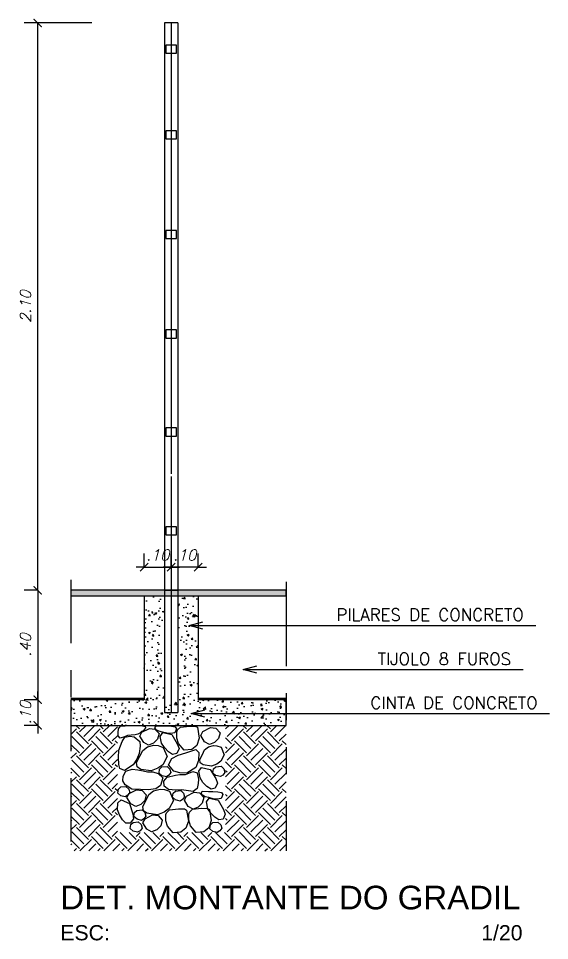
# Model space of a CAD drawing. Header units: millimetres. Extents: x 490 to 675, y -160 to -87.
# Drawn here: x 673.503 to 675.469, y -110.219 to -106.806 of the extents above; entities that cross this region are included whole.
import ezdxf

# ---------------------------------------------------------------- set-up
doc = ezdxf.new("R2010")
doc.units = ezdxf.units.MM
doc.header["$LTSCALE"] = 2.5
doc.linetypes.add('PHANTOM2', pattern=[1.25, 0.625, -0.125, 0.125, -0.125, 0.125, -0.125])
for name, color, linetype in [('ALAMBRADO', 2, 'Continuous'), ('ALV-COR', 7, 'Continuous'), ('ARQ_CORTE1', 3, 'Continuous'), ('CHA', 7, 'Continuous'), ('COTA', 9, 'Continuous'), ('HAC-CON', 9, 'Continuous'), ('HACHURA', 254, 'Continuous'), ('Hatch', 9, 'Continuous'), ('INDICAÇÃO', 1, 'Continuous'), ('TITULO', 2, 'Continuous'), ('TXAMB', 2, 'Continuous'), ('VIS', 5, 'Continuous'), ('VISTA1', 1, 'Continuous')]:
    doc.layers.add(name, color=color, linetype=linetype)
doc.styles.add('AMB25', font='ROMANS.SHX', dxfattribs={"height": 0.12})
doc.styles.add('COTA50', font='ROMANS.shx')
doc.styles.add('ROMANS', font='romans', dxfattribs={"oblique": 15})
doc.styles.add('TIT20', font='verdanab.ttf')
doc.dimstyles.new('Cota20', dxfattribs={"dimscale": 0, "dimtxt": 0.04, "dimasz": 0.03, "dimexe": 0.05, "dimexo": 0.2, "dimgap": 0.025, "dimtad": 1, "dimlfac": -1, "dimzin": 4, "dimdsep": 46, "dimtxsty": 'ROMANS', "dimblk": 'ARCHTICK', "dimcen": 0.075, "dimclrd": 256, "dimclre": 8, "dimclrt": 2, "dimadec": 0, "dimazin": 0, "dimtfac": 1.2, "dimtix": 1, "dimtmove": 2, "dimatfit": 3, "dimldrblk": 'DOT', "dimfxl": 0.2, "dimfxlon": 1, "dimtvp": 2, "dimtolj": 1, "dimtzin": 4, "dimarcsym": 0})
doc.dimstyles.new('COTA50$7', dxfattribs={"dimtxt": 0.09, "dimasz": 0.1, "dimexe": 0.05, "dimexo": 0.95, "dimgap": 0.1, "dimtad": 1, "dimzin": 4, "dimdsep": 46, "dimtxsty": 'COTA50', "dimblk": 'USERTICK', "dimblk1": 'OPEN30', "dimblk2": 'OPEN30', "dimsah": 1, "dimcen": -0.1, "dimdle": 0.05, "dimse1": 1, "dimse2": 1, "dimclrd": 256, "dimclre": 3, "dimclrt": 2, "dimadec": 0, "dimazin": 0, "dimtfac": 1, "dimtix": 1, "dimtmove": 2, "dimatfit": 3, "dimldrblk": 'OPEN30', "dimfxl": 1, "dimtvp": 1.25, "dimtolj": 1, "dimtzin": 4, "dimarcsym": 0})
pattern_1 = [(50, (-344.4723, -120.041575), (0.0717260183, -0.0062752135), [0.0075, -0.0825]), (355, (-344.4723, -120.041575), (-0.0138751334, 0.0752192134), [0.006, -0.066]), (100.4514, (-344.46632, -120.0421), (0.057850938, 0.068943954), [0.006374019, -0.070114211]), (46.1842, (-344.4723, -120.021575), (0.106724105, -0.0165519014), [0.01125, -0.12375]), (96.6356, (-344.4634, -120.02295), (0.093466271, 0.097411787), [0.009561029, -0.1051713]), (351.1842, (-344.4723, -120.02157), (0.093466195, 0.09741186), [0.009, -0.099]), (21, (-344.4623, -120.026575), (0.0596907052, -0.040261889), [0.0075, -0.0825]), (326, (-344.4623, -120.026575), (0.024331533, 0.0725150045), [0.006, -0.066]), (71.4514, (-344.45732, -120.02993), (0.084022263, 0.0322530497), [0.006374019, -0.070114211]), (37.5, (-344.472297, -120.041575), (0.0012159855, 0.0332893854), [0, -0.0652, 0, -0.067, 0, -0.06625]), (7.5, (-344.472297, -120.041575), (0.0263069537, 0.0394411712), [0, -0.0382, 0, -0.0637, 0, -0.02525]), (327.5, (-344.494597, -120.041575), (0.0533822436, -0.0022554872), [0, -0.025, 0, -0.078, 0, -0.1035]), (317.5, (-344.504597, -120.041575), (0.058318617, 0.0100104982), [0, -0.0325, 0, -0.0518, 0, -0.0735])]

# ---------------------------------------------------------------- blocks, each defined once
blk = doc.blocks.new('_OPEN30')
at = {"color": 0, "linetype": 'ByBlock', "ltscale": 0.5}
for p, q in [((-1, 0.268), (0, 0)), ((0, 0), (-1, -0.268)), ((0, 0), (-1, 0))]:
    blk.add_line(p, q, dxfattribs=at)
blk = doc.blocks.new('USERTICK')
at = {"color": 0}
for p, q in [((0, 1), (0, -1)), ((-1, 0), (1, 0))]:
    blk.add_line(p, q, dxfattribs=at)
blk.add_circle((0, 0), 0.25, dxfattribs=at)
blk = doc.blocks.new('_ArchTick')
at = {"color": 0, "linetype": 'ByBlock', "const_width": 0.15}
blk.add_lwpolyline([(-0.5, -0.5), (0.5, 0.5)], dxfattribs=at)
blk = doc.blocks.new('*D645')
at = {"layer": 'COTA', "color": 8, "lineweight": -2}
for p, q in [((673.9684, -108.8366), (673.9684, -108.7866)), ((674.0684, -108.8366), (674.0684, -108.7866))]:
    blk.add_line(p, q, dxfattribs=at)
at = {"layer": 'COTA', "lineweight": -2}
for p, q in [((673.9684, -108.8366), (673.9384, -108.8366)), ((673.9684, -108.8366), (674.0684, -108.8366)), ((674.0684, -108.8366), (674.0984, -108.8366))]:
    blk.add_line(p, q, dxfattribs=at)
at = {"layer": 'DEFPOINTS', "color": 0}
for p in [(674.0684, -108.8366), (673.9684, -108.9422), (674.0684, -108.9422)]:
    blk.add_point(p, dxfattribs=at)
at = {"layer": 'COTA', "lineweight": -2, "xscale": 0.03, "yscale": 0.03, "zscale": 0.03}
blk.add_blockref('_ArchTick', (673.9684, -108.8366), dxfattribs=at)
at = {"layer": 'COTA', "lineweight": -2, "xscale": 0.03, "yscale": 0.03, "zscale": 0.03, "rotation": 180}
blk.add_blockref('_ArchTick', (674.0684, -108.8366), dxfattribs=at)
at = {"layer": 'COTA', "color": 2, "insert": (674.0184, -108.7916), "char_height": 0.04, "attachment_point": 5, "style": 'ROMANS'}
blk.add_mtext('\\A1;.10', dxfattribs=at)
blk = doc.blocks.new('_Dot')
at = {"color": 0, "linetype": 'ByBlock', "lineweight": -2}
blk.add_line((-0.5, 0), (-1, 0), dxfattribs=at)
at = {"color": 0, "linetype": 'ByBlock', "const_width": 0.5}
blk.add_lwpolyline([(-0.25, 0, 1), (0.25, 0, 1)], format="xyb", close=True, dxfattribs=at)
blk = doc.blocks.new('*D646')
at = {"layer": 'COTA', "color": 8, "lineweight": -2}
for p, q in [((674.0684, -108.8366), (674.0684, -108.7866)), ((674.1684, -108.8366), (674.1684, -108.7866))]:
    blk.add_line(p, q, dxfattribs=at)
at = {"layer": 'COTA', "lineweight": -2}
for p, q in [((674.0684, -108.8366), (674.0384, -108.8366)), ((674.1684, -108.8366), (674.0684, -108.8366)), ((674.1684, -108.8366), (674.1984, -108.8366))]:
    blk.add_line(p, q, dxfattribs=at)
at = {"layer": 'DEFPOINTS', "color": 0}
for p in [(674.0684, -108.8366), (674.0684, -108.9422), (674.1684, -108.9422)]:
    blk.add_point(p, dxfattribs=at)
at = {"layer": 'COTA', "lineweight": -2, "xscale": 0.03, "yscale": 0.03, "zscale": 0.03}
blk.add_blockref('_ArchTick', (674.0684, -108.8366), dxfattribs=at)
at = {"layer": 'COTA', "lineweight": -2, "xscale": 0.03, "yscale": 0.03, "zscale": 0.03, "rotation": 180}
blk.add_blockref('_ArchTick', (674.1684, -108.8366), dxfattribs=at)
at = {"layer": 'COTA', "color": 2, "insert": (674.1184, -108.7916), "char_height": 0.04, "attachment_point": 5, "style": 'ROMANS'}
blk.add_mtext('\\A1;.10', dxfattribs=at)
blk = doc.blocks.new('*D647')
at = {"layer": 'COTA', "lineweight": -2}
for p, q in [((673.5738, -109.3272), (673.5738, -109.2972)), ((673.5738, -109.3272), (673.5738, -109.4222)), ((673.5738, -109.4222), (673.5738, -109.4522))]:
    blk.add_line(p, q, dxfattribs=at)
at = {"layer": 'COTA', "color": 8, "lineweight": -2}
for p, q in [((673.5738, -109.3272), (673.5238, -109.3272)), ((673.5738, -109.4222), (673.5238, -109.4222))]:
    blk.add_line(p, q, dxfattribs=at)
at = {"layer": 'DEFPOINTS', "color": 0}
for p in [(673.6971, -109.3272), (673.5738, -109.4222), (673.6971, -109.4222)]:
    blk.add_point(p, dxfattribs=at)
at = {"layer": 'COTA', "lineweight": -2, "xscale": 0.03, "yscale": 0.03, "zscale": 0.03}
for p, rotation in [((673.5738, -109.3272), 270), ((673.5738, -109.4222), 90)]:
    blk.add_blockref('_ArchTick', p, dxfattribs=dict(at, rotation=rotation))
at = {"layer": 'COTA', "color": 2, "insert": (673.5288, -109.3747), "char_height": 0.04, "attachment_point": 5, "rotation": 90, "style": 'ROMANS'}
blk.add_mtext('\\A1;.10', dxfattribs=at)
blk = doc.blocks.new('*D648')
at = {"layer": 'COTA', "color": 8, "lineweight": -2}
for p, q in [((673.5738, -108.9222), (673.5238, -108.9222)), ((673.5738, -109.3272), (673.5238, -109.3272))]:
    blk.add_line(p, q, dxfattribs=at)
at = {"layer": 'COTA', "lineweight": -2}
blk.add_line((673.5738, -108.9222), (673.5738, -109.3272), dxfattribs=at)
at = {"layer": 'DEFPOINTS', "color": 0}
for p in [(673.6971, -108.9222), (673.5738, -109.3272), (673.6971, -109.3272)]:
    blk.add_point(p, dxfattribs=at)
at = {"layer": 'COTA', "lineweight": -2, "xscale": 0.03, "yscale": 0.03, "zscale": 0.03}
for p, rotation in [((673.5738, -108.9222), 90), ((673.5738, -109.3272), 270)]:
    blk.add_blockref('_ArchTick', p, dxfattribs=dict(at, rotation=rotation))
at = {"layer": 'COTA', "color": 2, "insert": (673.5288, -109.1247), "char_height": 0.04, "attachment_point": 5, "rotation": 90, "style": 'ROMANS'}
blk.add_mtext('\\A1;.40', dxfattribs=at)
blk = doc.blocks.new('*D649')
at = {"layer": 'COTA', "color": 8, "lineweight": -2}
for p, q in [((673.7738, -106.8222), (673.5238, -106.8222)), ((673.5738, -108.9222), (673.5238, -108.9222))]:
    blk.add_line(p, q, dxfattribs=at)
at = {"layer": 'COTA', "lineweight": -2}
blk.add_line((673.5738, -108.9222), (673.5738, -106.8222), dxfattribs=at)
at = {"layer": 'DEFPOINTS', "color": 0}
for p in [(673.5738, -106.8222), (674.0434, -106.8222), (673.6971, -108.9222)]:
    blk.add_point(p, dxfattribs=at)
at = {"layer": 'COTA', "lineweight": -2, "xscale": 0.03, "yscale": 0.03, "zscale": 0.03}
for p, rotation in [((673.5738, -106.8222), 90), ((673.5738, -108.9222), 270)]:
    blk.add_blockref('_ArchTick', p, dxfattribs=dict(at, rotation=rotation))
at = {"layer": 'COTA', "color": 2, "insert": (673.5288, -107.8722), "char_height": 0.04, "attachment_point": 5, "rotation": 90, "style": 'ROMANS'}
blk.add_mtext('\\A1;2.10', dxfattribs=at)

msp = doc.modelspace()

# ---------------------------------------------------------------- hatches: boundary and pattern name
at = {"layer": 'HAC-CON'}
h = msp.add_hatch(dxfattribs=at)
h.set_pattern_fill('AR-CONC', color=1, scale=0.003, style=0)
h.set_pattern_definition([(50, (-344.472297, -120.041575), (0.02151780548, -0.00188256405), [0.00225, -0.02475]), (355, (-344.472297, -120.041575), (-0.00416254, 0.022565764), [0.0018, -0.0198]), (100.4514, (-344.470504, -120.041732), (0.01735528145, 0.02068318626), [0.0019122057, -0.02103426336]), (46.1842, (-344.472297, -120.035575), (0.03201723146, -0.0049655704), [0.003375, -0.037125]), (96.6356, (-344.46963, -120.03599), (0.0280398812, 0.0292235361), [0.0028683086, -0.03155139]), (351.1842, (-344.472297, -120.035575), (0.0280398584, 0.029223558), [0.0027, -0.0297]), (21, (-344.469297, -120.037075), (0.01790721156, -0.01207856672), [0.00225, -0.02475]), (326, (-344.469297, -120.037075), (0.00729945996, 0.02175450135), [0.0018, -0.0198]), (71.4514, (-344.467805, -120.038081), (0.02520667886, 0.0096759149), [0.0019122057, -0.02103426336]), (37.5, (-344.4722974, -120.041575), (0.00036479566, 0.009986815615), [0, -0.01956, 0, -0.0201, 0, -0.019875]), (7.5, (-344.472297, -120.041575), (0.00789208612, 0.01183235136), [0, -0.01146, 0, -0.01911, 0, -0.007575]), (327.5, (-344.478987, -120.041575), (0.016014673085, -0.00067664615), [0, -0.0075, 0, -0.0234, 0, -0.03105]), (317.5, (-344.481987, -120.041575), (0.01749558508, 0.00300314947), [0, -0.00975, 0, -0.01554, 0, -0.02205])])
h.paths.add_polyline_path([(673.6971, -108.9422), (674.4934, -108.9422), (674.4934, -108.9222), (673.6971, -108.9222)])
at = {"layer": 'HACHURA'}
h = msp.add_hatch(dxfattribs=at)
h.set_pattern_fill('AR-CONC', color=256, scale=0.01, style=0)
h.set_pattern_definition(pattern_1)
h.paths.add_polyline_path([(673.9684, -109.3272), (674.0434, -109.3272), (674.0434, -108.9422), (673.9684, -108.9422)])
h.paths.add_polyline_path([(674.1684, -108.9422), (674.0934, -108.9422), (674.0934, -109.3272), (674.1684, -109.3272)])
h = msp.add_hatch(dxfattribs=at)
h.set_pattern_fill('AR-CONC', color=256, scale=0.01, style=0)
h.set_pattern_definition(pattern_1)
h.paths.add_polyline_path([(673.6971, -109.3272), (673.6971, -109.4222), (674.4934, -109.4222), (674.4934, -109.3272)])
h = msp.add_hatch(dxfattribs=at)
h.set_pattern_fill('EARTH', color=8, scale=0.25, angle=45, style=0)
h.set_pattern_definition([(45, (-344.4723, -119.379345), (7e-18, 0.0883883476), [0.0625, -0.0625]), (45, (-344.48887, -119.36277), (7e-18, 0.0883883476), [0.0625, -0.0625]), (45, (-344.50544, -119.3462), (7e-18, 0.0883883476), [0.0625, -0.0625]), (135, (-344.50544, -119.33515), (-0.0883883476, 1e-17), [0.0625, -0.0625]), (135, (-344.48887, -119.31858), (-0.0883883476, 1e-17), [0.0625, -0.0625]), (135, (-344.4723, -119.302005), (-0.0883883476, 1e-17), [0.0625, -0.0625])])
h.paths.add_polyline_path([(673.6971, -109.8865), (674.4934, -109.8865), (674.4934, -109.4222), (674.2697, -109.4222), (674.2697, -109.8185), (674.2393, -109.8185), (674.239, -109.8187), (674.2382, -109.8185), (674.0971, -109.8185), (674.0755, -109.8203), (674.074, -109.8185), (673.8691, -109.8185), (673.8691, -109.4222), (673.6971, -109.4222)])

# ---------------------------------------------------------------- linework, layer by layer
at = {"layer": 'ALAMBRADO'}
for p, q in [((674.0434, -106.8222), (674.0434, -109.3741)), ((674.0934, -106.8222), (674.0434, -106.8222)), ((674.0934, -106.8222), (674.0934, -109.3741)), ((674.0434, -108.9222), (674.0934, -108.9222))]:
    msp.add_line(p, q, dxfattribs=at)
msp.add_lwpolyline([(674.0434, -109.3741), (674.0934, -109.3741)], dxfattribs=at)
at = {"layer": 'ALV-COR', "color": 9}
for p, q in [((673.6971, -109.4222), (674.0184, -109.4222)), ((674.1184, -109.4222), (674.4934, -109.4222))]:
    msp.add_line(p, q, dxfattribs=at)
at = {"layer": 'ARQ_CORTE1'}
for p, q in [((673.9684, -108.9422), (673.9684, -109.3272)), ((674.1684, -108.9422), (674.1684, -109.3272))]:
    msp.add_line(p, q, dxfattribs=at)
msp.add_lwpolyline([(673.9684, -109.3272), (673.6971, -109.3272), (673.6971, -109.4222), (674.4934, -109.4222), (674.4934, -109.3272), (674.1684, -109.3272)], dxfattribs=at)
for points in [[(673.8796, -109.4699), (673.8715, -109.4613), (673.8715, -109.4481), (673.8732, -109.4355), (673.8801, -109.4252), (673.8973, -109.4241), (673.9134, -109.4229), (673.9317, -109.4229), (673.9621, -109.4235), (673.9707, -109.4264), (673.9742, -109.4309), (673.9707, -109.4355), (673.9644, -109.4424), (673.9587, -109.4453), (673.9518, -109.451), (673.9449, -109.455), (673.9346, -109.4567), (673.9203, -109.4584), (673.9065, -109.4596), (673.895, -109.4642)], [(674.012, -109.4235), (674.0355, -109.4241), (674.0504, -109.4241), (674.0694, -109.4252), (674.0831, -109.4281), (674.0877, -109.4355), (674.086, -109.4418), (674.082, -109.4498), (674.0665, -109.4527), (674.0527, -109.451), (674.0361, -109.447), (674.0229, -109.4435), (674.0132, -109.4384), (674.008, -109.4315)], [(674.1657, -109.4295), (674.1722, -109.4702), (674.1633, -109.4971), (674.1445, -109.5118), (674.116, -109.5141), (674.0948, -109.4897), (674.0891, -109.4694), (674.0891, -109.4466), (674.0916, -109.4392), (674.1021, -109.4286), (674.1356, -109.4246), (674.1576, -109.4254)], [(674.0031, -109.4887), (673.9843, -109.496), (673.9664, -109.4854), (673.9517, -109.4626), (673.9599, -109.448), (673.9876, -109.4333), (674.008, -109.4357), (674.0234, -109.4528), (674.0177, -109.4732)], [(674.0704, -109.4564), (674.0907, -109.4906), (674.0973, -109.5077), (674.0891, -109.5264), (674.0736, -109.5297), (674.0581, -109.5199), (674.0435, -109.5044), (674.0329, -109.4882), (674.028, -109.4629), (674.0378, -109.4491)], [(674.2287, -109.4859), (674.21, -109.4932), (674.1921, -109.4827), (674.1774, -109.4599), (674.1855, -109.4452), (674.2133, -109.4305), (674.2336, -109.433), (674.2491, -109.4501), (674.2434, -109.4704)], [(673.8951, -109.5891), (673.878, -109.5818), (673.8739, -109.5671), (673.8731, -109.5411), (673.8747, -109.5142), (673.887, -109.4825), (673.8967, -109.4662), (673.9155, -109.4621), (673.931, -109.4645), (673.9522, -109.4825), (673.9538, -109.4987), (673.9497, -109.5264), (673.9416, -109.5468), (673.9277, -109.568)], [(674.0532, -109.5378), (674.0378, -109.568), (674.019, -109.581), (673.9945, -109.5908), (673.9554, -109.5851), (673.9424, -109.5761), (673.9399, -109.5598), (673.9522, -109.5362), (673.9628, -109.5158), (673.9799, -109.502), (674.0043, -109.4955), (674.0198, -109.4971), (674.0386, -109.5036)], [(674.16, -109.511), (674.1706, -109.5232), (674.1698, -109.5517), (674.16, -109.5785), (674.1266, -109.5996), (674.0997, -109.598), (674.0785, -109.5915), (674.0581, -109.5687), (674.0704, -109.5443), (674.094, -109.5329), (674.1225, -109.524)], [(674.2645, -109.5309), (674.2521, -109.555), (674.2371, -109.5654), (674.2176, -109.5732), (674.1863, -109.5687), (674.1758, -109.5615), (674.1739, -109.5485), (674.1836, -109.5296), (674.1921, -109.5133), (674.2058, -109.5022), (674.2254, -109.497), (674.2378, -109.4983), (674.2528, -109.5035)], [(674.0369, -109.6168), (674.0288, -109.6453), (674.0109, -109.6567), (673.9831, -109.6608), (673.9546, -109.66), (673.9228, -109.6583), (673.8984, -109.642), (673.8886, -109.6274), (673.891, -109.6103), (673.9008, -109.5916), (673.9236, -109.5842), (673.9448, -109.5867), (673.9644, -109.5908), (673.9799, -109.5948), (674.0003, -109.594), (674.0198, -109.6005)], [(674.0532, -109.5745), (674.0638, -109.5842), (674.0671, -109.5973), (674.0598, -109.607), (674.0508, -109.6127), (674.0345, -109.6087), (674.0231, -109.5989), (674.0255, -109.5842), (674.0337, -109.5761)], [(674.1649, -109.5981), (674.1698, -109.6217), (674.1682, -109.6372), (674.1649, -109.6559), (674.1494, -109.6673), (674.107, -109.6608), (674.0858, -109.6624), (674.0581, -109.66), (674.0426, -109.6469), (674.041, -109.6282), (674.0532, -109.6144), (674.0842, -109.6062), (674.1005, -109.6038), (674.1217, -109.6038), (674.1331, -109.5997), (674.1478, -109.5924)], [(674.2129, -109.585), (674.2333, -109.6192), (674.2398, -109.6363), (674.2316, -109.6551), (674.2161, -109.6583), (674.2007, -109.6486), (674.186, -109.6331), (674.1754, -109.6168), (674.1705, -109.5916), (674.1803, -109.5777)], [(674.2528, -109.5736), (674.2634, -109.5834), (674.2667, -109.5964), (674.2593, -109.6062), (674.2504, -109.6119), (674.2341, -109.6078), (674.2227, -109.5981), (674.2251, -109.5834), (674.2333, -109.5753)], [(673.9008, -109.6483), (673.9114, -109.6581), (673.9146, -109.6711), (673.9073, -109.6809), (673.8983, -109.6866), (673.882, -109.6825), (673.8706, -109.6728), (673.873, -109.6581), (673.8812, -109.65)], [(673.9557, -109.7157), (673.9369, -109.723), (673.919, -109.7124), (673.9043, -109.6896), (673.9125, -109.675), (673.9402, -109.6603), (673.9606, -109.6628), (673.9761, -109.6799), (673.9704, -109.7002)], [(674.0764, -109.7001), (674.061, -109.7303), (674.0422, -109.7433), (674.0178, -109.7531), (673.9786, -109.7474), (673.9656, -109.7384), (673.9631, -109.7221), (673.9754, -109.6985), (673.986, -109.6781), (674.0031, -109.6643), (674.0275, -109.6578), (674.043, -109.6594), (674.0618, -109.6659)], [(674.1035, -109.6639), (674.1141, -109.6737), (674.1174, -109.6867), (674.11, -109.6965), (674.101, -109.7022), (674.0847, -109.6981), (674.0733, -109.6883), (674.0758, -109.6737), (674.0839, -109.6655)], [(673.9134, -109.7119), (673.9259, -109.7497), (673.9286, -109.7678), (673.9166, -109.7843), (673.9008, -109.7842), (673.8878, -109.7713), (673.8768, -109.753), (673.87, -109.7348), (673.8706, -109.7091), (673.8832, -109.6977)], [(674.1684, -109.7254), (674.1497, -109.7327), (674.1317, -109.7221), (674.1171, -109.6993), (674.1252, -109.6847), (674.1529, -109.67), (674.1733, -109.6724), (674.1888, -109.6895), (674.1831, -109.7099)], [(674.1835, -109.6662), (674.207, -109.6668), (674.2219, -109.6668), (674.2409, -109.6679), (674.2546, -109.6708), (674.2592, -109.6782), (674.2575, -109.6845), (674.2535, -109.6925), (674.238, -109.6954), (674.2242, -109.6937), (674.2076, -109.6897), (674.1944, -109.6862), (674.1847, -109.6811), (674.1795, -109.6742)], [(674.2418, -109.6991), (674.2622, -109.7333), (674.2687, -109.7504), (674.2606, -109.7691), (674.2451, -109.7724), (674.2296, -109.7626), (674.2149, -109.7471), (674.2043, -109.7308), (674.1995, -109.7056), (674.2092, -109.6918)], [(674.1253, -109.7356), (674.1318, -109.7764), (674.1228, -109.8033), (674.1041, -109.818), (674.0755, -109.8203), (674.0543, -109.7959), (674.0486, -109.7755), (674.0486, -109.7527), (674.0511, -109.7454), (674.0617, -109.7348), (674.0951, -109.7308), (674.1171, -109.7316)], [(674.2102, -109.7338), (674.2167, -109.7745), (674.2078, -109.8014), (674.189, -109.8161), (674.1605, -109.8185), (674.1393, -109.794), (674.1336, -109.7737), (674.1336, -109.7509), (674.136, -109.7436), (674.1466, -109.733), (674.18, -109.7289), (674.2021, -109.7297)], [(673.9604, -109.7355), (673.971, -109.7453), (673.9743, -109.7583), (673.967, -109.7681), (673.958, -109.7738), (673.9417, -109.7697), (673.9303, -109.7599), (673.9327, -109.7453), (673.9409, -109.7371)], [(674.0146, -109.8093), (673.9959, -109.8166), (673.9779, -109.806), (673.9633, -109.7832), (673.9714, -109.7686), (673.9991, -109.7539), (674.0195, -109.7564), (674.035, -109.7735), (674.0293, -109.7938)], [(673.9465, -109.7797), (673.9571, -109.7895), (673.9603, -109.8025), (673.953, -109.8123), (673.944, -109.818), (673.9277, -109.8139), (673.9163, -109.8041), (673.9188, -109.7895), (673.9269, -109.7813)], [(674.2414, -109.7805), (674.252, -109.7902), (674.2553, -109.8033), (674.248, -109.813), (674.239, -109.8187), (674.2227, -109.8147), (674.2113, -109.8049), (674.2137, -109.7902), (674.2219, -109.7821)]]:
    msp.add_lwpolyline(points, close=True, dxfattribs=at)
at = {"layer": 'CHA'}
for p, q in [((673.9684, -109.3222), (673.6971, -109.3222)), ((674.4934, -109.3222), (674.1684, -109.3222))]:
    msp.add_line(p, q, dxfattribs=at)
msp.add_lwpolyline([(673.6971, -108.9422), (674.4934, -108.9422), (674.4934, -108.9222), (673.6971, -108.9222)], close=True, dxfattribs=at)
at = {"layer": 'Hatch', "color": 250}
for p, q in [((674.0684, -106.8222), (674.0684, -107.2212)), ((674.0684, -106.8222), (674.0684, -108.4917)), ((674.0684, -107.6199), (674.0684, -107.9587)), ((674.0684, -107.9887), (674.0684, -108.3212)), ((674.0684, -108.501), (674.0684, -109.3741))]:
    msp.add_line(p, q, dxfattribs=at)
at = {"layer": 'VIS', "color": 1, "linetype": 'PHANTOM2', "ltscale": 0.15}
msp.add_line((673.6971, -108.8838), (673.6971, -109.8865), dxfattribs=at)
at = {"layer": 'VIS', "color": 1, "linetype": 'PHANTOM2', "ltscale": 0.2}
msp.add_line((674.4934, -108.8909), (674.4934, -109.8865), dxfattribs=at)
at = {"layer": 'VISTA1'}
for points in [[(674.0484, -106.9341), (674.0884, -106.9341), (674.0884, -106.9041), (674.0484, -106.9041)], [(674.0484, -107.2512), (674.0884, -107.2512), (674.0884, -107.2212), (674.0484, -107.2212)], [(674.0484, -107.6199), (674.0884, -107.6199), (674.0884, -107.5899), (674.0484, -107.5899)], [(674.0484, -107.9887), (674.0884, -107.9887), (674.0884, -107.9587), (674.0484, -107.9587)], [(674.0484, -108.3512), (674.0884, -108.3512), (674.0884, -108.3212), (674.0484, -108.3212)], [(674.0484, -108.7168), (674.0884, -108.7168), (674.0884, -108.6868), (674.0484, -108.6868)]]:
    msp.add_lwpolyline(points, close=True, dxfattribs=at)

# ---------------------------------------------------------------- texts
at = {"layer": 'TITULO', "insert": (673.6576, -110.0158), "char_height": 0.0875, "width": 4.051485, "attachment_point": 1, "style": 'TIT20'}
msp.add_mtext('{\\fArial|b0|i0|c0|p34;DET. MONTANTE DO GRADIL\\P\\H0.6429x;ESC:                                                               1/20}', dxfattribs=at)
at = {"layer": 'TXAMB', "char_height": 0.045, "width": 1.302119, "attachment_point": 6, "style": 'AMB25'}
for s, insert in [('PILARES DE CONCRETO', (675.374, -109.0127)), ('TIJOLO 8 FUROS', (675.3267, -109.176)), ('CINTA DE CONCRETO', (675.4251, -109.3387))]:
    msp.add_mtext(s, dxfattribs=dict(at, insert=insert))

# ---------------------------------------------------------------- dimensions: what is measured, and where the dimension line sits
at = {"layer": 'COTA'}
for base, p1, p2, picture, middle in [((673.5738, -106.8222), (673.6971, -108.9222), (674.0434, -106.8222), '*D649', (673.5288, -107.8722)), ((673.5737962863, -109.4221604213), (673.6971374256, -109.3271604213), (673.6971374256, -109.4221604213), '*D647', (673.5287962863, -109.3746604213))]:
    dim = msp.add_linear_dim(base=base, p1=p1, p2=p2, angle=90, dimstyle='Cota20', override={"dimscale": 1}, dxfattribs=at)
    dim.commit()
    dim.dimension.update_dxf_attribs({"geometry": picture, "text_midpoint": middle})
for p1, picture, middle in [((673.9684, -108.9422), '*D645', (674.0184, -108.7916)), ((674.1684, -108.9422), '*D646', (674.1184, -108.7916))]:
    dim = msp.add_linear_dim(base=(674.0684, -108.8366), p1=p1, p2=(674.0684, -108.9422), dimstyle='Cota20', override={"dimscale": 1}, dxfattribs=at)
    dim.commit()
    dim.dimension.update_dxf_attribs({"geometry": picture, "text_midpoint": middle})
dim = msp.add_linear_dim(base=(673.5738, -109.3272), p1=(673.6971, -108.9222), p2=(673.6971, -109.3272), angle=90, text='.40', dimstyle='Cota20', override={"dimscale": 1}, dxfattribs=at)
dim.commit()
dim.dimension.update_dxf_attribs({"geometry": '*D648', "text_midpoint": (673.5288, -109.1247)})

# ---------------------------------------------------------------- leaders
at = {"layer": 'INDICAÇÃO'}
for points in [[(674.135, -109.0524), (674.8541, -109.0524), (675.4184, -109.0524)], [(674.3349, -109.2157), (674.8068, -109.2157), (675.3711, -109.2157)], [(674.1423, -109.3784), (674.9052, -109.3784), (675.4694, -109.3784)]]:
    msp.add_leader(points, dimstyle='COTA50$7', override={"dimasz": 0.05, "dimtad": 0}, dxfattribs=at)

doc.saveas('drawing.dxf')
